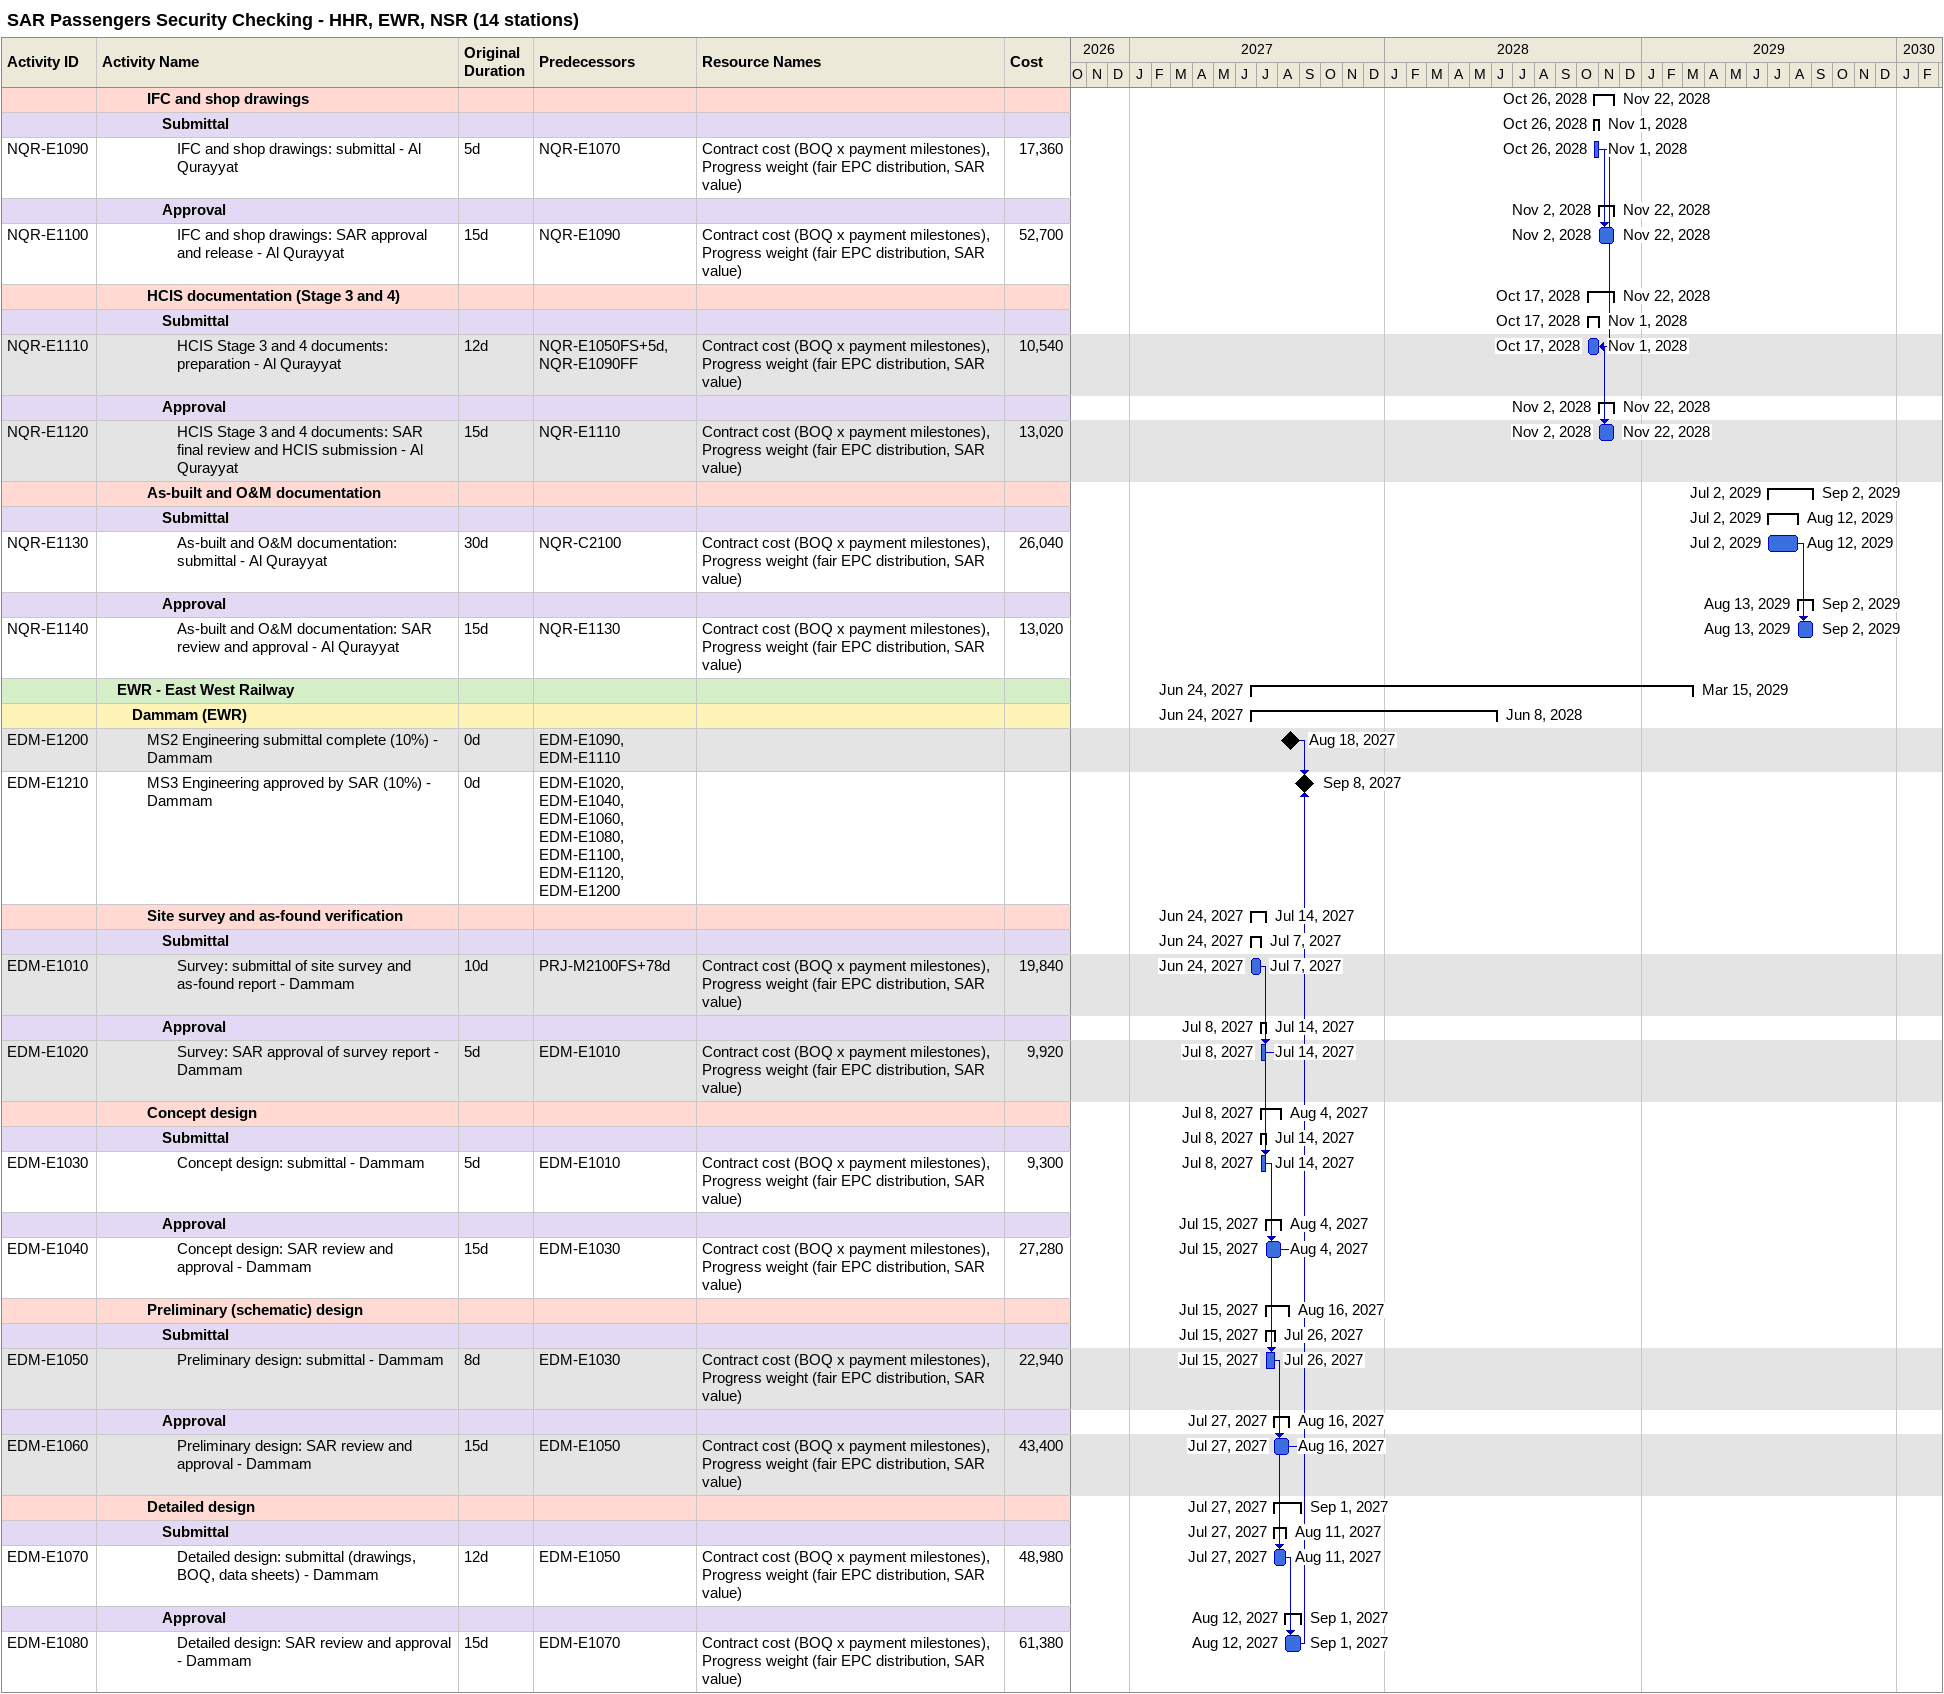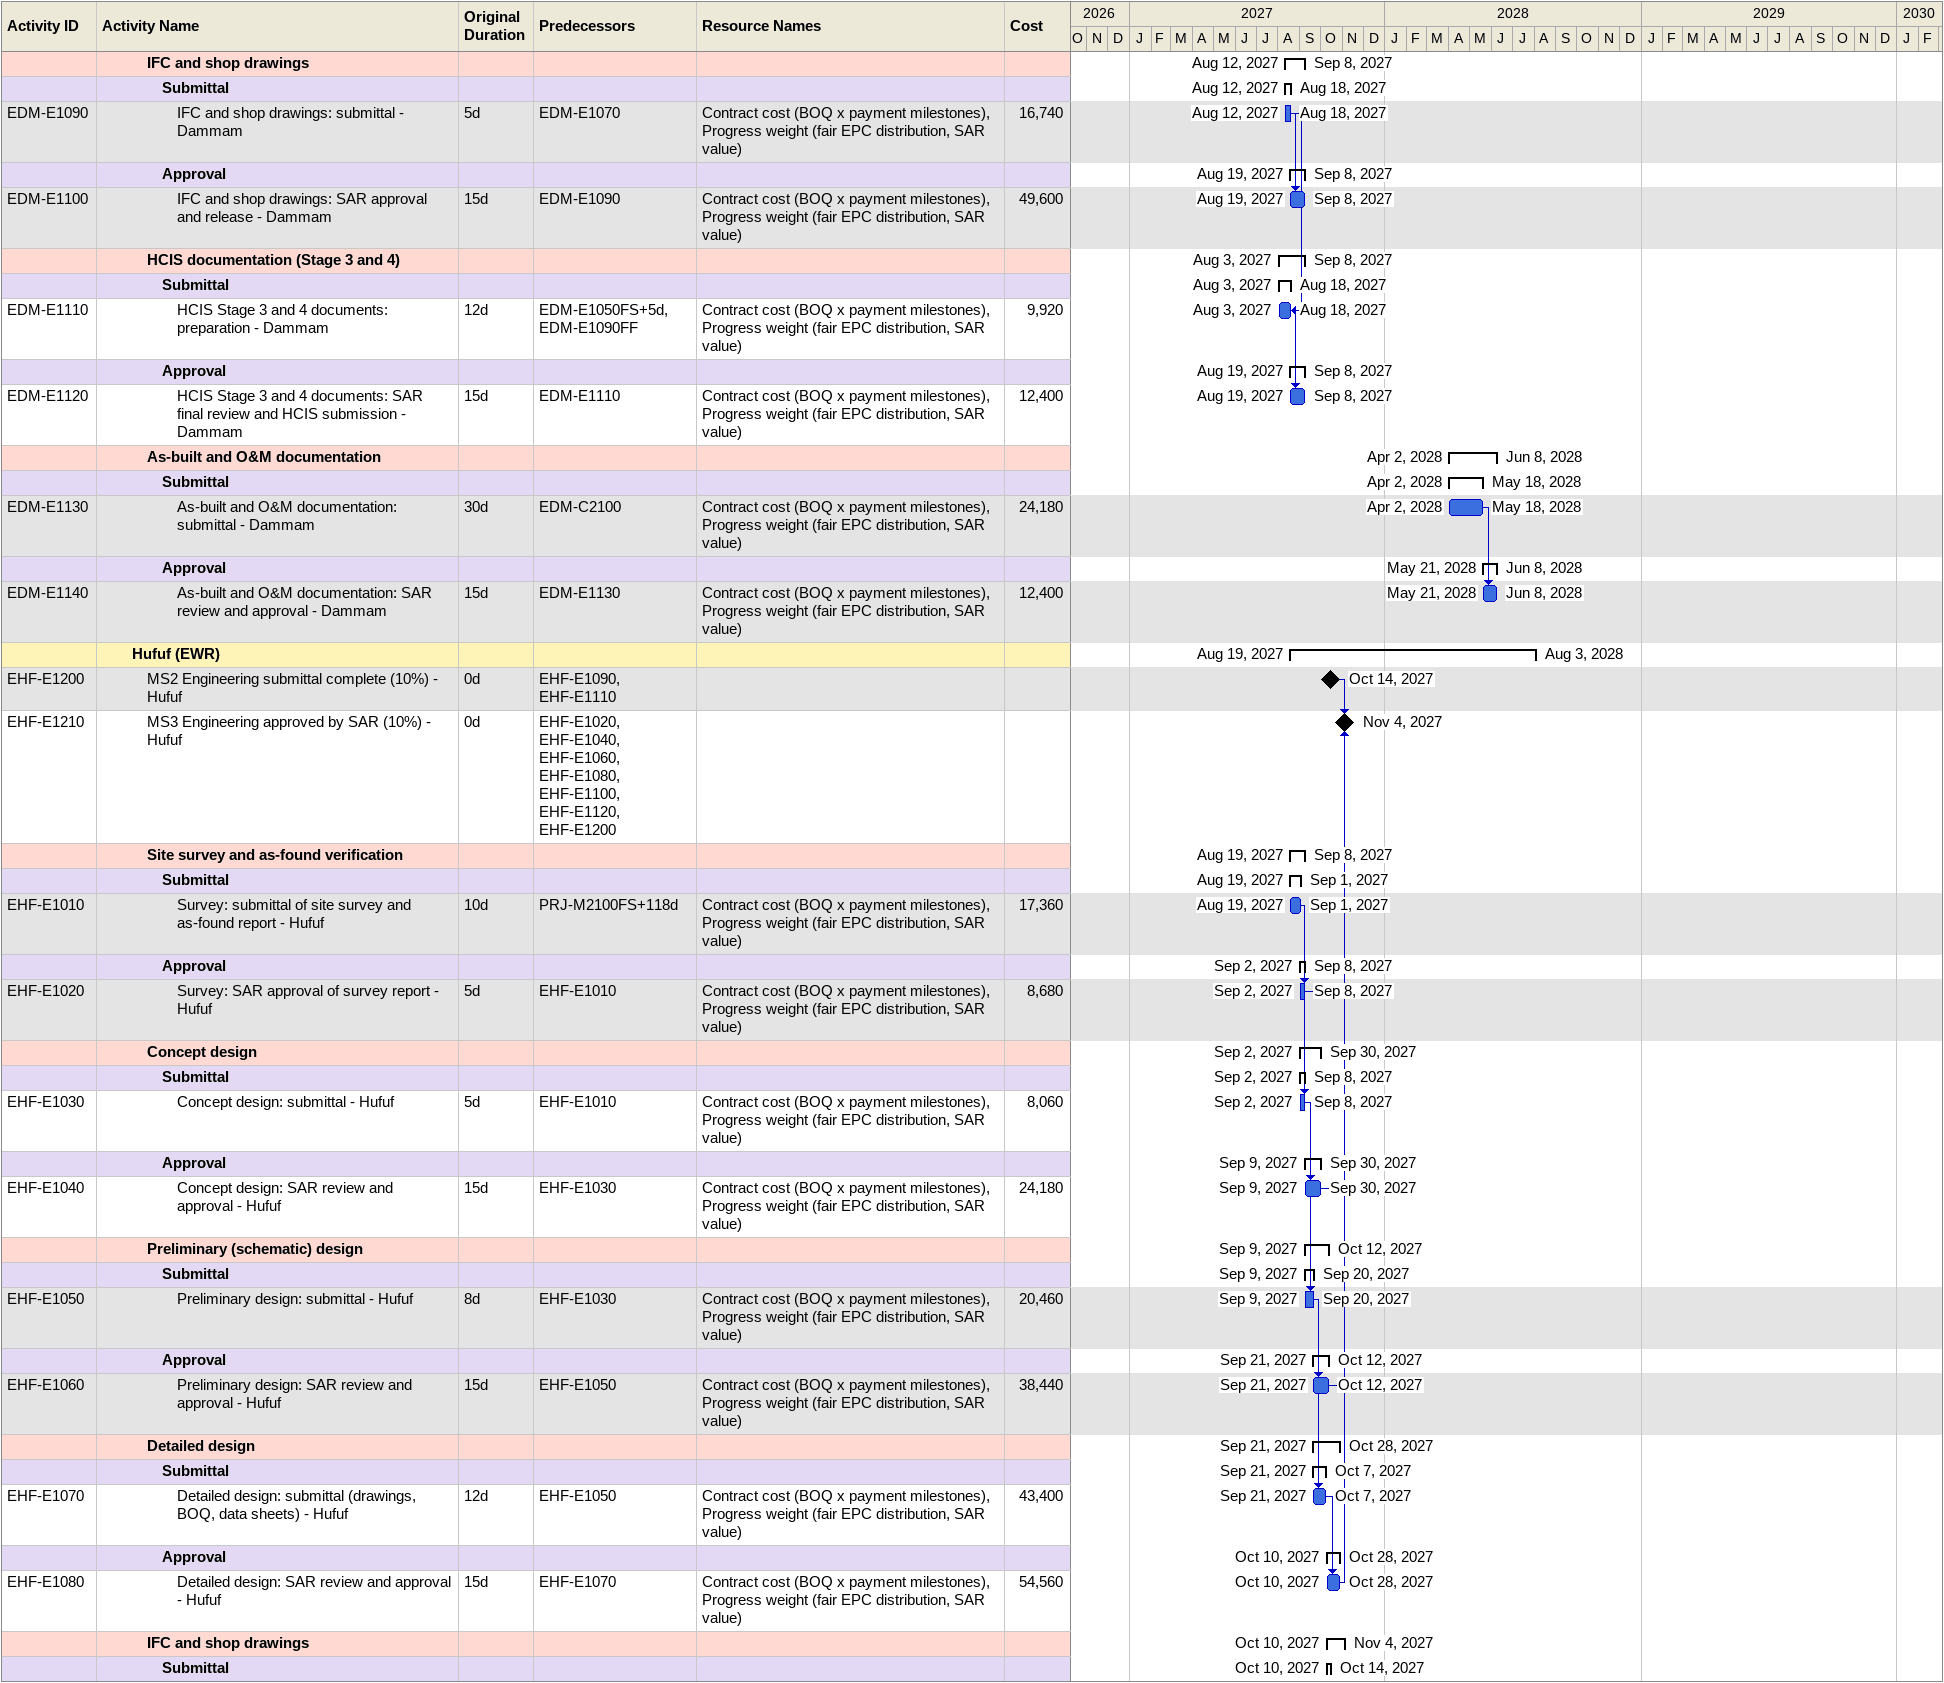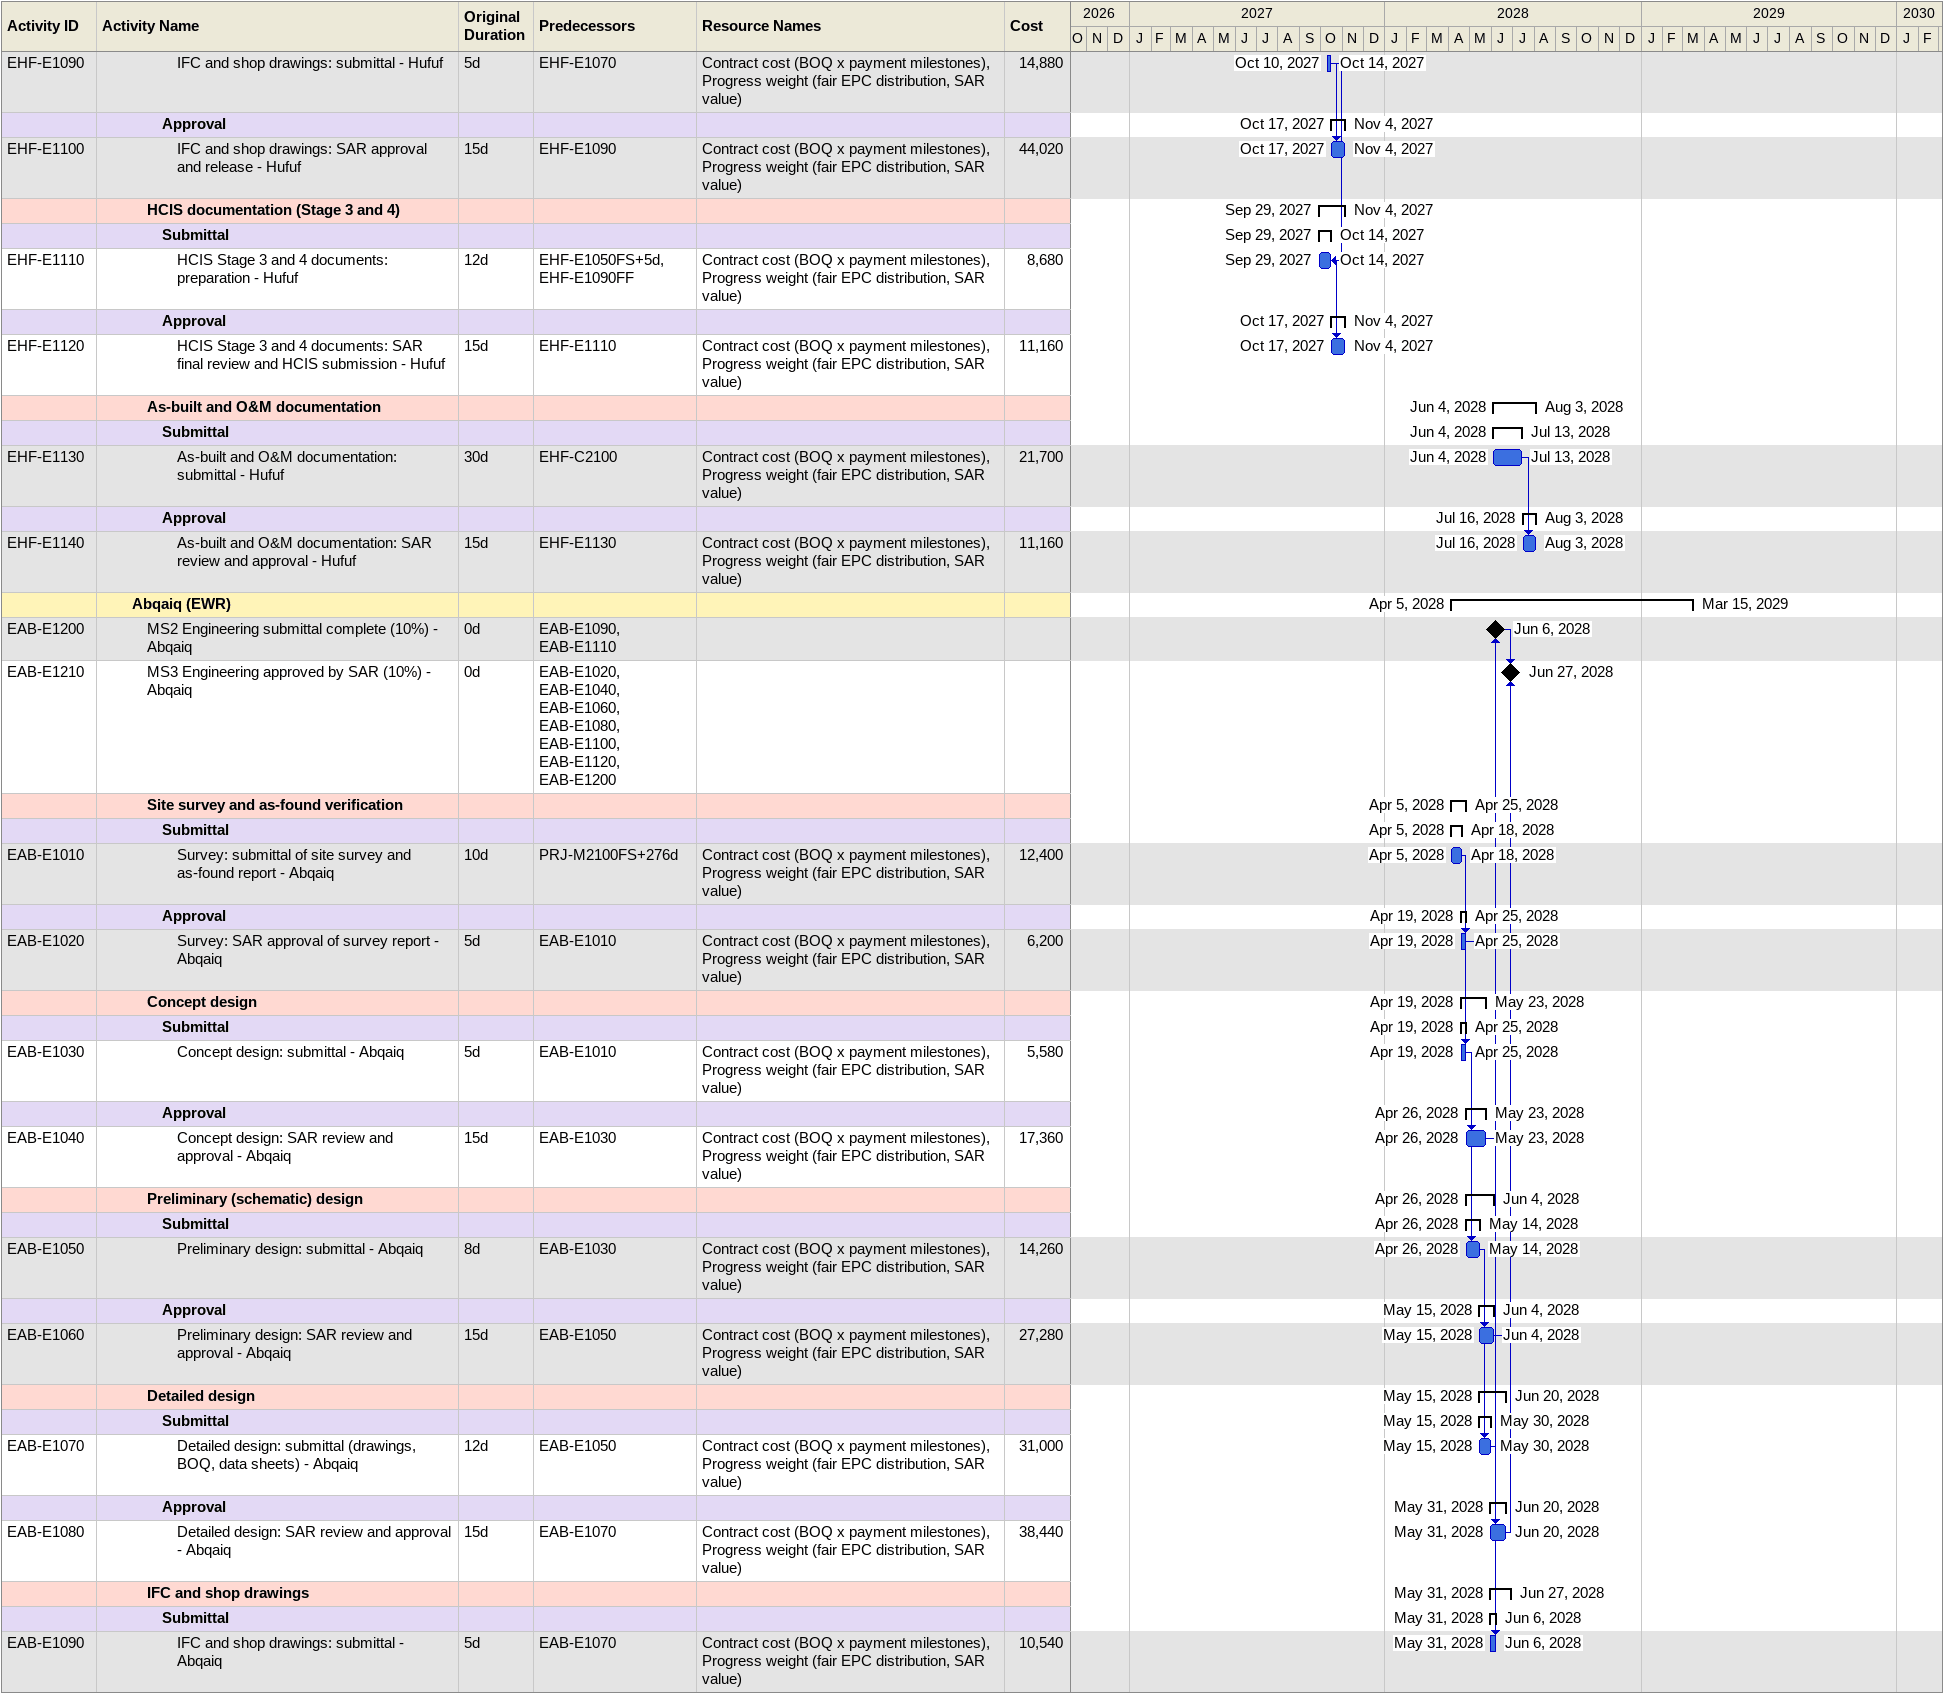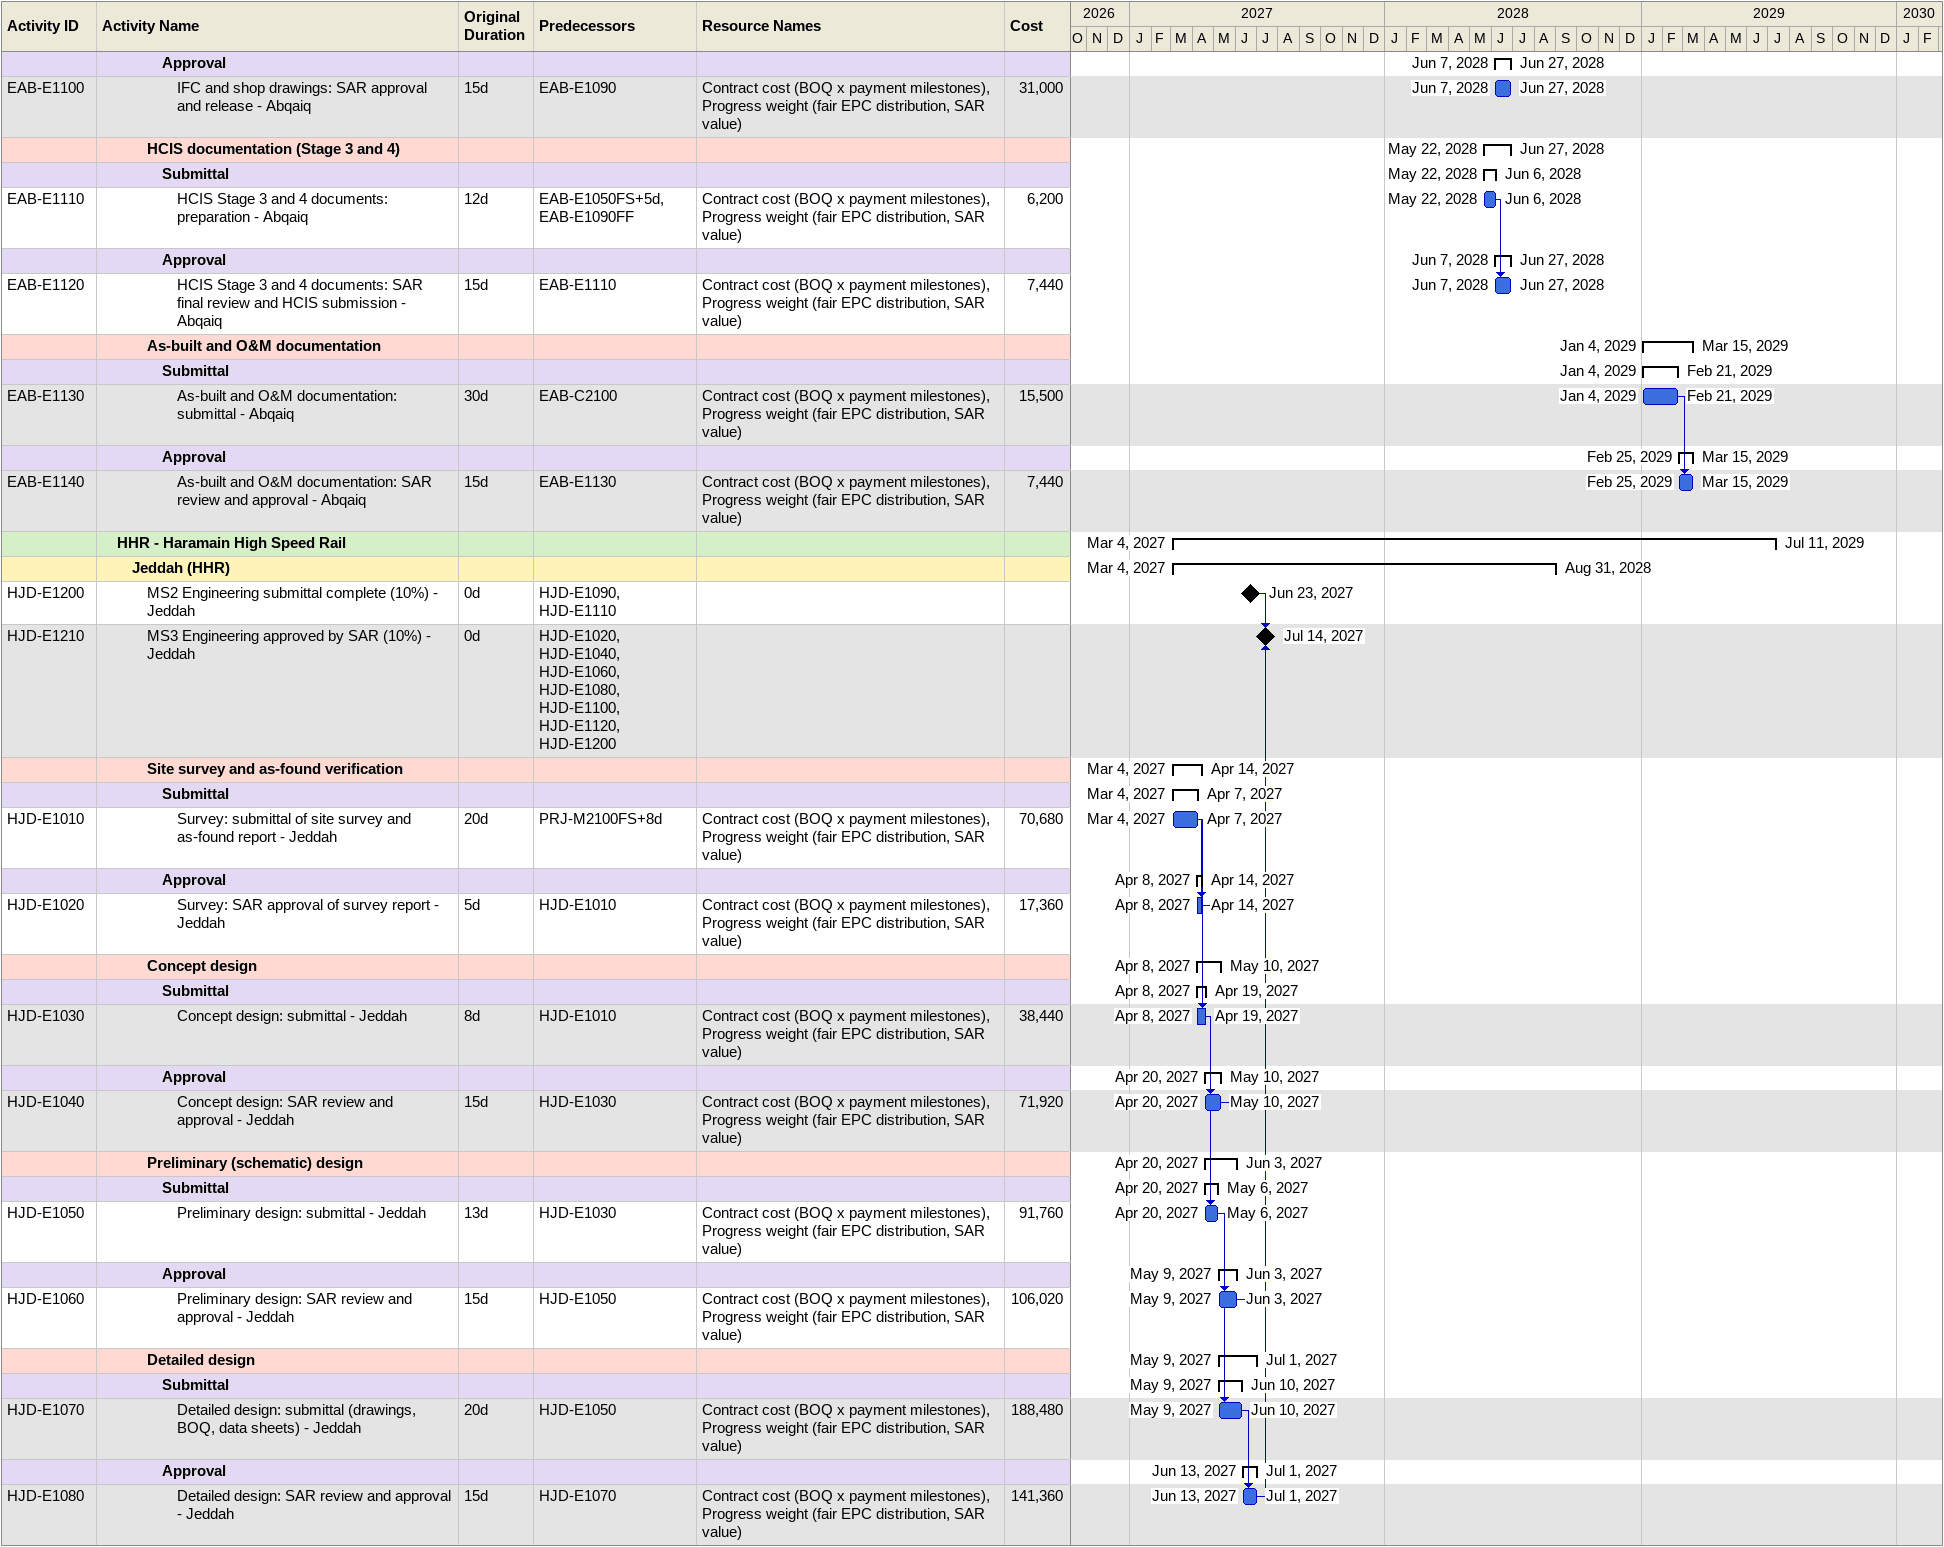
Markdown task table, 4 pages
SAR Passengers Security Checking - HHR, EWR, NSR (14 stations)

| ID | Level | Task | Original duration | Start | Finish | Predecessors | Resources | Cost |
|---|---|---|---|---|---|---|---|---|
|  | 4 | **IFC and shop drawings** |  | 2028-10-26 | 2028-11-22 |  |  |  |
|  | 5 | **Submittal** |  | 2028-10-26 | 2028-11-01 |  |  |  |
| NQR-E1090 | 6 | IFC and shop drawings: submittal - Al Qurayyat | 5d | 2028-10-26 | 2028-11-01 | NQR-E1070 | Contract cost (BOQ x payment milestones), Progress weight (fair EPC distribution, SAR value) | 17360 |
|  | 5 | **Approval** |  | 2028-11-02 | 2028-11-22 |  |  |  |
| NQR-E1100 | 6 | IFC and shop drawings: SAR approval and release - Al Qurayyat | 15d | 2028-11-02 | 2028-11-22 | NQR-E1090 | Contract cost (BOQ x payment milestones), Progress weight (fair EPC distribution, SAR value) | 52700 |
|  | 4 | **HCIS documentation (Stage 3 and 4)** |  | 2028-10-17 | 2028-11-22 |  |  |  |
|  | 5 | **Submittal** |  | 2028-10-17 | 2028-11-01 |  |  |  |
| NQR-E1110 | 6 | HCIS Stage 3 and 4 documents: preparation - Al Qurayyat | 12d | 2028-10-17 | 2028-11-01 | NQR-E1050FS+5d, NQR-E1090FF | Contract cost (BOQ x payment milestones), Progress weight (fair EPC distribution, SAR value) | 10540 |
|  | 5 | **Approval** |  | 2028-11-02 | 2028-11-22 |  |  |  |
| NQR-E1120 | 6 | HCIS Stage 3 and 4 documents: SAR final review and HCIS submission - Al Qurayyat | 15d | 2028-11-02 | 2028-11-22 | NQR-E1110 | Contract cost (BOQ x payment milestones), Progress weight (fair EPC distribution, SAR value) | 13020 |
|  | 4 | **As-built and O&M documentation** |  | 2029-07-02 | 2029-09-02 |  |  |  |
|  | 5 | **Submittal** |  | 2029-07-02 | 2029-08-12 |  |  |  |
| NQR-E1130 | 6 | As-built and O&M documentation: submittal - Al Qurayyat | 30d | 2029-07-02 | 2029-08-12 | NQR-C2100 | Contract cost (BOQ x payment milestones), Progress weight (fair EPC distribution, SAR value) | 26040 |
|  | 5 | **Approval** |  | 2029-08-13 | 2029-09-02 |  |  |  |
| NQR-E1140 | 6 | As-built and O&M documentation: SAR review and approval - Al Qurayyat | 15d | 2029-08-13 | 2029-09-02 | NQR-E1130 | Contract cost (BOQ x payment milestones), Progress weight (fair EPC distribution, SAR value) | 13020 |
|  | 2 | **EWR - East West Railway** |  | 2027-06-24 | 2029-03-15 |  |  |  |
|  | 3 | **Dammam (EWR)** |  | 2027-06-24 | 2028-06-08 |  |  |  |
| EDM-E1200 | 4 | MS2 Engineering submittal complete (10%) - Dammam | 0d | 2027-08-18 | 2027-08-18 | EDM-E1090, EDM-E1110 |  |  |
| EDM-E1210 | 4 | MS3 Engineering approved by SAR (10%) - Dammam | 0d | 2027-09-08 | 2027-09-08 | EDM-E1020, EDM-E1040, EDM-E1060, EDM-E1080, EDM-E1100, EDM-E1120, EDM-E1200 |  |  |
|  | 4 | **Site survey and as-found verification** |  | 2027-06-24 | 2027-07-14 |  |  |  |
|  | 5 | **Submittal** |  | 2027-06-24 | 2027-07-07 |  |  |  |
| EDM-E1010 | 6 | Survey: submittal of site survey and as-found report - Dammam | 10d | 2027-06-24 | 2027-07-07 | PRJ-M2100FS+78d | Contract cost (BOQ x payment milestones), Progress weight (fair EPC distribution, SAR value) | 19840 |
|  | 5 | **Approval** |  | 2027-07-08 | 2027-07-14 |  |  |  |
| EDM-E1020 | 6 | Survey: SAR approval of survey report - Dammam | 5d | 2027-07-08 | 2027-07-14 | EDM-E1010 | Contract cost (BOQ x payment milestones), Progress weight (fair EPC distribution, SAR value) | 9920 |
|  | 4 | **Concept design** |  | 2027-07-08 | 2027-08-04 |  |  |  |
|  | 5 | **Submittal** |  | 2027-07-08 | 2027-07-14 |  |  |  |
| EDM-E1030 | 6 | Concept design: submittal - Dammam | 5d | 2027-07-08 | 2027-07-14 | EDM-E1010 | Contract cost (BOQ x payment milestones), Progress weight (fair EPC distribution, SAR value) | 9300 |
|  | 5 | **Approval** |  | 2027-07-15 | 2027-08-04 |  |  |  |
| EDM-E1040 | 6 | Concept design: SAR review and approval - Dammam | 15d | 2027-07-15 | 2027-08-04 | EDM-E1030 | Contract cost (BOQ x payment milestones), Progress weight (fair EPC distribution, SAR value) | 27280 |
|  | 4 | **Preliminary (schematic) design** |  | 2027-07-15 | 2027-08-16 |  |  |  |
|  | 5 | **Submittal** |  | 2027-07-15 | 2027-07-26 |  |  |  |
| EDM-E1050 | 6 | Preliminary design: submittal - Dammam | 8d | 2027-07-15 | 2027-07-26 | EDM-E1030 | Contract cost (BOQ x payment milestones), Progress weight (fair EPC distribution, SAR value) | 22940 |
|  | 5 | **Approval** |  | 2027-07-27 | 2027-08-16 |  |  |  |
| EDM-E1060 | 6 | Preliminary design: SAR review and approval - Dammam | 15d | 2027-07-27 | 2027-08-16 | EDM-E1050 | Contract cost (BOQ x payment milestones), Progress weight (fair EPC distribution, SAR value) | 43400 |
|  | 4 | **Detailed design** |  | 2027-07-27 | 2027-09-01 |  |  |  |
|  | 5 | **Submittal** |  | 2027-07-27 | 2027-08-11 |  |  |  |
| EDM-E1070 | 6 | Detailed design: submittal (drawings, BOQ, data sheets) - Dammam | 12d | 2027-07-27 | 2027-08-11 | EDM-E1050 | Contract cost (BOQ x payment milestones), Progress weight (fair EPC distribution, SAR value) | 48980 |
|  | 5 | **Approval** |  | 2027-08-12 | 2027-09-01 |  |  |  |
| EDM-E1080 | 6 | Detailed design: SAR review and approval - Dammam | 15d | 2027-08-12 | 2027-09-01 | EDM-E1070 | Contract cost (BOQ x payment milestones), Progress weight (fair EPC distribution, SAR value) | 61380 |
|  | 4 | **IFC and shop drawings** |  | 2027-08-12 | 2027-09-08 |  |  |  |
|  | 5 | **Submittal** |  | 2027-08-12 | 2027-08-18 |  |  |  |
| EDM-E1090 | 6 | IFC and shop drawings: submittal - Dammam | 5d | 2027-08-12 | 2027-08-18 | EDM-E1070 | Contract cost (BOQ x payment milestones), Progress weight (fair EPC distribution, SAR value) | 16740 |
|  | 5 | **Approval** |  | 2027-08-19 | 2027-09-08 |  |  |  |
| EDM-E1100 | 6 | IFC and shop drawings: SAR approval and release - Dammam | 15d | 2027-08-19 | 2027-09-08 | EDM-E1090 | Contract cost (BOQ x payment milestones), Progress weight (fair EPC distribution, SAR value) | 49600 |
|  | 4 | **HCIS documentation (Stage 3 and 4)** |  | 2027-08-03 | 2027-09-08 |  |  |  |
|  | 5 | **Submittal** |  | 2027-08-03 | 2027-08-18 |  |  |  |
| EDM-E1110 | 6 | HCIS Stage 3 and 4 documents: preparation - Dammam | 12d | 2027-08-03 | 2027-08-18 | EDM-E1050FS+5d, EDM-E1090FF | Contract cost (BOQ x payment milestones), Progress weight (fair EPC distribution, SAR value) | 9920 |
|  | 5 | **Approval** |  | 2027-08-19 | 2027-09-08 |  |  |  |
| EDM-E1120 | 6 | HCIS Stage 3 and 4 documents: SAR final review and HCIS submission - Dammam | 15d | 2027-08-19 | 2027-09-08 | EDM-E1110 | Contract cost (BOQ x payment milestones), Progress weight (fair EPC distribution, SAR value) | 12400 |
|  | 4 | **As-built and O&M documentation** |  | 2028-04-02 | 2028-06-08 |  |  |  |
|  | 5 | **Submittal** |  | 2028-04-02 | 2028-05-18 |  |  |  |
| EDM-E1130 | 6 | As-built and O&M documentation: submittal - Dammam | 30d | 2028-04-02 | 2028-05-18 | EDM-C2100 | Contract cost (BOQ x payment milestones), Progress weight (fair EPC distribution, SAR value) | 24180 |
|  | 5 | **Approval** |  | 2028-05-21 | 2028-06-08 |  |  |  |
| EDM-E1140 | 6 | As-built and O&M documentation: SAR review and approval - Dammam | 15d | 2028-05-21 | 2028-06-08 | EDM-E1130 | Contract cost (BOQ x payment milestones), Progress weight (fair EPC distribution, SAR value) | 12400 |
|  | 3 | **Hufuf (EWR)** |  | 2027-08-19 | 2028-08-03 |  |  |  |
| EHF-E1200 | 4 | MS2 Engineering submittal complete (10%) - Hufuf | 0d | 2027-10-14 | 2027-10-14 | EHF-E1090, EHF-E1110 |  |  |
| EHF-E1210 | 4 | MS3 Engineering approved by SAR (10%) - Hufuf | 0d | 2027-11-04 | 2027-11-04 | EHF-E1020, EHF-E1040, EHF-E1060, EHF-E1080, EHF-E1100, EHF-E1120, EHF-E1200 |  |  |
|  | 4 | **Site survey and as-found verification** |  | 2027-08-19 | 2027-09-08 |  |  |  |
|  | 5 | **Submittal** |  | 2027-08-19 | 2027-09-01 |  |  |  |
| EHF-E1010 | 6 | Survey: submittal of site survey and as-found report - Hufuf | 10d | 2027-08-19 | 2027-09-01 | PRJ-M2100FS+118d | Contract cost (BOQ x payment milestones), Progress weight (fair EPC distribution, SAR value) | 17360 |
|  | 5 | **Approval** |  | 2027-09-02 | 2027-09-08 |  |  |  |
| EHF-E1020 | 6 | Survey: SAR approval of survey report - Hufuf | 5d | 2027-09-02 | 2027-09-08 | EHF-E1010 | Contract cost (BOQ x payment milestones), Progress weight (fair EPC distribution, SAR value) | 8680 |
|  | 4 | **Concept design** |  | 2027-09-02 | 2027-09-30 |  |  |  |
|  | 5 | **Submittal** |  | 2027-09-02 | 2027-09-08 |  |  |  |
| EHF-E1030 | 6 | Concept design: submittal - Hufuf | 5d | 2027-09-02 | 2027-09-08 | EHF-E1010 | Contract cost (BOQ x payment milestones), Progress weight (fair EPC distribution, SAR value) | 8060 |
|  | 5 | **Approval** |  | 2027-09-09 | 2027-09-30 |  |  |  |
| EHF-E1040 | 6 | Concept design: SAR review and approval - Hufuf | 15d | 2027-09-09 | 2027-09-30 | EHF-E1030 | Contract cost (BOQ x payment milestones), Progress weight (fair EPC distribution, SAR value) | 24180 |
|  | 4 | **Preliminary (schematic) design** |  | 2027-09-09 | 2027-10-12 |  |  |  |
|  | 5 | **Submittal** |  | 2027-09-09 | 2027-09-20 |  |  |  |
| EHF-E1050 | 6 | Preliminary design: submittal - Hufuf | 8d | 2027-09-09 | 2027-09-20 | EHF-E1030 | Contract cost (BOQ x payment milestones), Progress weight (fair EPC distribution, SAR value) | 20460 |
|  | 5 | **Approval** |  | 2027-09-21 | 2027-10-12 |  |  |  |
| EHF-E1060 | 6 | Preliminary design: SAR review and approval - Hufuf | 15d | 2027-09-21 | 2027-10-12 | EHF-E1050 | Contract cost (BOQ x payment milestones), Progress weight (fair EPC distribution, SAR value) | 38440 |
|  | 4 | **Detailed design** |  | 2027-09-21 | 2027-10-28 |  |  |  |
|  | 5 | **Submittal** |  | 2027-09-21 | 2027-10-07 |  |  |  |
| EHF-E1070 | 6 | Detailed design: submittal (drawings, BOQ, data sheets) - Hufuf | 12d | 2027-09-21 | 2027-10-07 | EHF-E1050 | Contract cost (BOQ x payment milestones), Progress weight (fair EPC distribution, SAR value) | 43400 |
|  | 5 | **Approval** |  | 2027-10-10 | 2027-10-28 |  |  |  |
| EHF-E1080 | 6 | Detailed design: SAR review and approval - Hufuf | 15d | 2027-10-10 | 2027-10-28 | EHF-E1070 | Contract cost (BOQ x payment milestones), Progress weight (fair EPC distribution, SAR value) | 54560 |
|  | 4 | **IFC and shop drawings** |  | 2027-10-10 | 2027-11-04 |  |  |  |
|  | 5 | **Submittal** |  | 2027-10-10 | 2027-10-14 |  |  |  |
| EHF-E1090 | 6 | IFC and shop drawings: submittal - Hufuf | 5d | 2027-10-10 | 2027-10-14 | EHF-E1070 | Contract cost (BOQ x payment milestones), Progress weight (fair EPC distribution, SAR value) | 14880 |
|  | 5 | **Approval** |  | 2027-10-17 | 2027-11-04 |  |  |  |
| EHF-E1100 | 6 | IFC and shop drawings: SAR approval and release - Hufuf | 15d | 2027-10-17 | 2027-11-04 | EHF-E1090 | Contract cost (BOQ x payment milestones), Progress weight (fair EPC distribution, SAR value) | 44020 |
|  | 4 | **HCIS documentation (Stage 3 and 4)** |  | 2027-09-29 | 2027-11-04 |  |  |  |
|  | 5 | **Submittal** |  | 2027-09-29 | 2027-10-14 |  |  |  |
| EHF-E1110 | 6 | HCIS Stage 3 and 4 documents: preparation - Hufuf | 12d | 2027-09-29 | 2027-10-14 | EHF-E1050FS+5d, EHF-E1090FF | Contract cost (BOQ x payment milestones), Progress weight (fair EPC distribution, SAR value) | 8680 |
|  | 5 | **Approval** |  | 2027-10-17 | 2027-11-04 |  |  |  |
| EHF-E1120 | 6 | HCIS Stage 3 and 4 documents: SAR final review and HCIS submission - Hufuf | 15d | 2027-10-17 | 2027-11-04 | EHF-E1110 | Contract cost (BOQ x payment milestones), Progress weight (fair EPC distribution, SAR value) | 11160 |
|  | 4 | **As-built and O&M documentation** |  | 2028-06-04 | 2028-08-03 |  |  |  |
|  | 5 | **Submittal** |  | 2028-06-04 | 2028-07-13 |  |  |  |
| EHF-E1130 | 6 | As-built and O&M documentation: submittal - Hufuf | 30d | 2028-06-04 | 2028-07-13 | EHF-C2100 | Contract cost (BOQ x payment milestones), Progress weight (fair EPC distribution, SAR value) | 21700 |
|  | 5 | **Approval** |  | 2028-07-16 | 2028-08-03 |  |  |  |
| EHF-E1140 | 6 | As-built and O&M documentation: SAR review and approval - Hufuf | 15d | 2028-07-16 | 2028-08-03 | EHF-E1130 | Contract cost (BOQ x payment milestones), Progress weight (fair EPC distribution, SAR value) | 11160 |
|  | 3 | **Abqaiq (EWR)** |  | 2028-04-05 | 2029-03-15 |  |  |  |
| EAB-E1200 | 4 | MS2 Engineering submittal complete (10%) - Abqaiq | 0d | 2028-06-06 | 2028-06-06 | EAB-E1090, EAB-E1110 |  |  |
| EAB-E1210 | 4 | MS3 Engineering approved by SAR (10%) - Abqaiq | 0d | 2028-06-27 | 2028-06-27 | EAB-E1020, EAB-E1040, EAB-E1060, EAB-E1080, EAB-E1100, EAB-E1120, EAB-E1200 |  |  |
|  | 4 | **Site survey and as-found verification** |  | 2028-04-05 | 2028-04-25 |  |  |  |
|  | 5 | **Submittal** |  | 2028-04-05 | 2028-04-18 |  |  |  |
| EAB-E1010 | 6 | Survey: submittal of site survey and as-found report - Abqaiq | 10d | 2028-04-05 | 2028-04-18 | PRJ-M2100FS+276d | Contract cost (BOQ x payment milestones), Progress weight (fair EPC distribution, SAR value) | 12400 |
|  | 5 | **Approval** |  | 2028-04-19 | 2028-04-25 |  |  |  |
| EAB-E1020 | 6 | Survey: SAR approval of survey report - Abqaiq | 5d | 2028-04-19 | 2028-04-25 | EAB-E1010 | Contract cost (BOQ x payment milestones), Progress weight (fair EPC distribution, SAR value) | 6200 |
|  | 4 | **Concept design** |  | 2028-04-19 | 2028-05-23 |  |  |  |
|  | 5 | **Submittal** |  | 2028-04-19 | 2028-04-25 |  |  |  |
| EAB-E1030 | 6 | Concept design: submittal - Abqaiq | 5d | 2028-04-19 | 2028-04-25 | EAB-E1010 | Contract cost (BOQ x payment milestones), Progress weight (fair EPC distribution, SAR value) | 5580 |
|  | 5 | **Approval** |  | 2028-04-26 | 2028-05-23 |  |  |  |
| EAB-E1040 | 6 | Concept design: SAR review and approval - Abqaiq | 15d | 2028-04-26 | 2028-05-23 | EAB-E1030 | Contract cost (BOQ x payment milestones), Progress weight (fair EPC distribution, SAR value) | 17360 |
|  | 4 | **Preliminary (schematic) design** |  | 2028-04-26 | 2028-06-04 |  |  |  |
|  | 5 | **Submittal** |  | 2028-04-26 | 2028-05-14 |  |  |  |
| EAB-E1050 | 6 | Preliminary design: submittal - Abqaiq | 8d | 2028-04-26 | 2028-05-14 | EAB-E1030 | Contract cost (BOQ x payment milestones), Progress weight (fair EPC distribution, SAR value) | 14260 |
|  | 5 | **Approval** |  | 2028-05-15 | 2028-06-04 |  |  |  |
| EAB-E1060 | 6 | Preliminary design: SAR review and approval - Abqaiq | 15d | 2028-05-15 | 2028-06-04 | EAB-E1050 | Contract cost (BOQ x payment milestones), Progress weight (fair EPC distribution, SAR value) | 27280 |
|  | 4 | **Detailed design** |  | 2028-05-15 | 2028-06-20 |  |  |  |
|  | 5 | **Submittal** |  | 2028-05-15 | 2028-05-30 |  |  |  |
| EAB-E1070 | 6 | Detailed design: submittal (drawings, BOQ, data sheets) - Abqaiq | 12d | 2028-05-15 | 2028-05-30 | EAB-E1050 | Contract cost (BOQ x payment milestones), Progress weight (fair EPC distribution, SAR value) | 31000 |
|  | 5 | **Approval** |  | 2028-05-31 | 2028-06-20 |  |  |  |
| EAB-E1080 | 6 | Detailed design: SAR review and approval - Abqaiq | 15d | 2028-05-31 | 2028-06-20 | EAB-E1070 | Contract cost (BOQ x payment milestones), Progress weight (fair EPC distribution, SAR value) | 38440 |
|  | 4 | **IFC and shop drawings** |  | 2028-05-31 | 2028-06-27 |  |  |  |
|  | 5 | **Submittal** |  | 2028-05-31 | 2028-06-06 |  |  |  |
| EAB-E1090 | 6 | IFC and shop drawings: submittal - Abqaiq | 5d | 2028-05-31 | 2028-06-06 | EAB-E1070 | Contract cost (BOQ x payment milestones), Progress weight (fair EPC distribution, SAR value) | 10540 |
|  | 5 | **Approval** |  | 2028-06-07 | 2028-06-27 |  |  |  |
| EAB-E1100 | 6 | IFC and shop drawings: SAR approval and release - Abqaiq | 15d | 2028-06-07 | 2028-06-27 | EAB-E1090 | Contract cost (BOQ x payment milestones), Progress weight (fair EPC distribution, SAR value) | 31000 |
|  | 4 | **HCIS documentation (Stage 3 and 4)** |  | 2028-05-22 | 2028-06-27 |  |  |  |
|  | 5 | **Submittal** |  | 2028-05-22 | 2028-06-06 |  |  |  |
| EAB-E1110 | 6 | HCIS Stage 3 and 4 documents: preparation - Abqaiq | 12d | 2028-05-22 | 2028-06-06 | EAB-E1050FS+5d, EAB-E1090FF | Contract cost (BOQ x payment milestones), Progress weight (fair EPC distribution, SAR value) | 6200 |
|  | 5 | **Approval** |  | 2028-06-07 | 2028-06-27 |  |  |  |
| EAB-E1120 | 6 | HCIS Stage 3 and 4 documents: SAR final review and HCIS submission - Abqaiq | 15d | 2028-06-07 | 2028-06-27 | EAB-E1110 | Contract cost (BOQ x payment milestones), Progress weight (fair EPC distribution, SAR value) | 7440 |
|  | 4 | **As-built and O&M documentation** |  | 2029-01-04 | 2029-03-15 |  |  |  |
|  | 5 | **Submittal** |  | 2029-01-04 | 2029-02-21 |  |  |  |
| EAB-E1130 | 6 | As-built and O&M documentation: submittal - Abqaiq | 30d | 2029-01-04 | 2029-02-21 | EAB-C2100 | Contract cost (BOQ x payment milestones), Progress weight (fair EPC distribution, SAR value) | 15500 |
|  | 5 | **Approval** |  | 2029-02-25 | 2029-03-15 |  |  |  |
| EAB-E1140 | 6 | As-built and O&M documentation: SAR review and approval - Abqaiq | 15d | 2029-02-25 | 2029-03-15 | EAB-E1130 | Contract cost (BOQ x payment milestones), Progress weight (fair EPC distribution, SAR value) | 7440 |
|  | 2 | **HHR - Haramain High Speed Rail** |  | 2027-03-04 | 2029-07-11 |  |  |  |
|  | 3 | **Jeddah (HHR)** |  | 2027-03-04 | 2028-08-31 |  |  |  |
| HJD-E1200 | 4 | MS2 Engineering submittal complete (10%) - Jeddah | 0d | 2027-06-23 | 2027-06-23 | HJD-E1090, HJD-E1110 |  |  |
| HJD-E1210 | 4 | MS3 Engineering approved by SAR (10%) - Jeddah | 0d | 2027-07-14 | 2027-07-14 | HJD-E1020, HJD-E1040, HJD-E1060, HJD-E1080, HJD-E1100, HJD-E1120, HJD-E1200 |  |  |
|  | 4 | **Site survey and as-found verification** |  | 2027-03-04 | 2027-04-14 |  |  |  |
|  | 5 | **Submittal** |  | 2027-03-04 | 2027-04-07 |  |  |  |
| HJD-E1010 | 6 | Survey: submittal of site survey and as-found report - Jeddah | 20d | 2027-03-04 | 2027-04-07 | PRJ-M2100FS+8d | Contract cost (BOQ x payment milestones), Progress weight (fair EPC distribution, SAR value) | 70680 |
|  | 5 | **Approval** |  | 2027-04-08 | 2027-04-14 |  |  |  |
| HJD-E1020 | 6 | Survey: SAR approval of survey report - Jeddah | 5d | 2027-04-08 | 2027-04-14 | HJD-E1010 | Contract cost (BOQ x payment milestones), Progress weight (fair EPC distribution, SAR value) | 17360 |
|  | 4 | **Concept design** |  | 2027-04-08 | 2027-05-10 |  |  |  |
|  | 5 | **Submittal** |  | 2027-04-08 | 2027-04-19 |  |  |  |
| HJD-E1030 | 6 | Concept design: submittal - Jeddah | 8d | 2027-04-08 | 2027-04-19 | HJD-E1010 | Contract cost (BOQ x payment milestones), Progress weight (fair EPC distribution, SAR value) | 38440 |
|  | 5 | **Approval** |  | 2027-04-20 | 2027-05-10 |  |  |  |
| HJD-E1040 | 6 | Concept design: SAR review and approval - Jeddah | 15d | 2027-04-20 | 2027-05-10 | HJD-E1030 | Contract cost (BOQ x payment milestones), Progress weight (fair EPC distribution, SAR value) | 71920 |
|  | 4 | **Preliminary (schematic) design** |  | 2027-04-20 | 2027-06-03 |  |  |  |
|  | 5 | **Submittal** |  | 2027-04-20 | 2027-05-06 |  |  |  |
| HJD-E1050 | 6 | Preliminary design: submittal - Jeddah | 13d | 2027-04-20 | 2027-05-06 | HJD-E1030 | Contract cost (BOQ x payment milestones), Progress weight (fair EPC distribution, SAR value) | 91760 |
|  | 5 | **Approval** |  | 2027-05-09 | 2027-06-03 |  |  |  |
| HJD-E1060 | 6 | Preliminary design: SAR review and approval - Jeddah | 15d | 2027-05-09 | 2027-06-03 | HJD-E1050 | Contract cost (BOQ x payment milestones), Progress weight (fair EPC distribution, SAR value) | 106020 |
|  | 4 | **Detailed design** |  | 2027-05-09 | 2027-07-01 |  |  |  |
|  | 5 | **Submittal** |  | 2027-05-09 | 2027-06-10 |  |  |  |
| HJD-E1070 | 6 | Detailed design: submittal (drawings, BOQ, data sheets) - Jeddah | 20d | 2027-05-09 | 2027-06-10 | HJD-E1050 | Contract cost (BOQ x payment milestones), Progress weight (fair EPC distribution, SAR value) | 188480 |
|  | 5 | **Approval** |  | 2027-06-13 | 2027-07-01 |  |  |  |
| HJD-E1080 | 6 | Detailed design: SAR review and approval - Jeddah | 15d | 2027-06-13 | 2027-07-01 | HJD-E1070 | Contract cost (BOQ x payment milestones), Progress weight (fair EPC distribution, SAR value) | 141360 |
